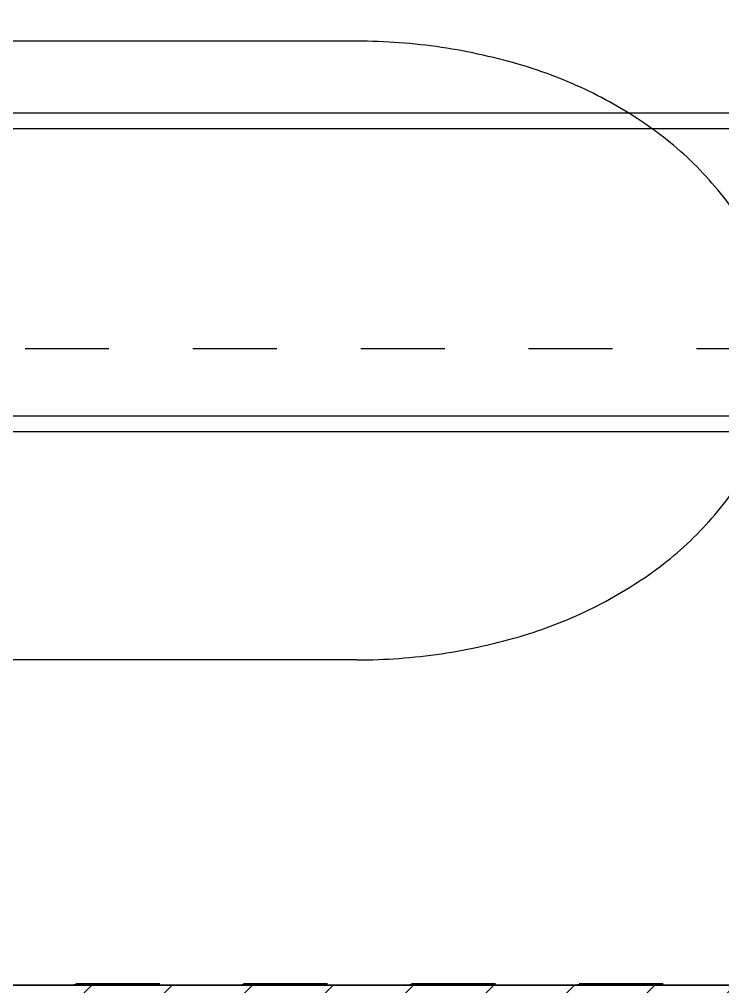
# Model space of a CAD drawing. Header units: centimetres. Extents: x 2648 to 12729, y 1890 to 6224.
# Drawn here: x 9919.7 to 9964.1, y 4300.3 to 4361.2 of the extents above; entities that cross this region are included whole.
import ezdxf

# ---------------------------------------------------------------- set-up
doc = ezdxf.new("R2010")
doc.units = ezdxf.units.CM
doc.linetypes.add('Style de ligne -1', pattern=[0.41664, 0.20828, -0.20836])
doc.linetypes.add('VW-01', pattern=[0.41656, 0.20828, -0.20828])
for name, color, linetype in [('B aménagement intérieur', 252, 'Continuous'), ('B Faux plafonds', 9, 'Continuous'), ('B GÈnÈral_Hatch', 252, 'Continuous'), ('B Général', 252, 'Continuous'), ('D SURFACES-shab', 252, 'Continuous')]:
    doc.layers.add(name, color=color, linetype=linetype)
doc.layers.add('prlm-CHAUFF', color=4, linetype='Continuous', lineweight=25)

# ---------------------------------------------------------------- blocks, each defined once
blk = doc.blocks.new('B 80.200_wc-2')
at = {"layer": 'B Général', "linetype": 'Continuous'}
for p, q in [((-25, -20.1), (-25, 0)), ((-24.9, 0.1), (24.9, 0.1)), ((25, -20.1), (25, 0)), ((-19.5, -44.2), (-19.5, -21.9)), ((19.5, -44.2), (19.5, -21.9))]:
    blk.add_line(p, q, dxfattribs=at)
at = {"layer": 'B Général', "linetype": 'Continuous', "flags": 128}
blk.add_lwpolyline([(-25, -20.1), (-24.9, -20.6), (-24.75, -20.9), (-24.55, -21.2), (-24.3, -21.45), (-23.9, -21.7), (-23.4, -21.85), (-23.15, -21.9), (23.25, -21.9), (23.55, -21.85), (23.9, -21.7), (24.2, -21.5), (24.45, -21.3), (24.65, -21.05), (24.8, -20.75), (24.9, -20.5), (24.95, -20.3), (25, -20.1)], dxfattribs=at)
for points in [[(-19.5, -44.199), (-19.5, -44.2, 0.036537), (-19.11, -49.53, 0.035337), (-17.941, -54.747), (-17.94, -54.75, 0.041299), (-16.221, -59.088), (-16.22, -59.09), (-16.217, -59.097, 0.041783), (-13.79, -63.08, 0.053503), (-10.774, -66.396), (-10.77, -66.4, 0.054816), (-7.122, -69.019), (-7.12, -69.02, 0.063755), (-3.68, -70.42), (-3.678, -70.421, 0.064897), (0, -70.9)], [(0, -70.9, 0.064897), (3.678, -70.421), (3.68, -70.42, 0.063726), (7.12, -69.02), (7.122, -69.019, 0.054816), (10.77, -66.4), (10.774, -66.396, 0.053503), (13.79, -63.08, 0.041783), (16.217, -59.097), (16.22, -59.09), (16.221, -59.088, 0.041299), (17.94, -54.75), (17.941, -54.747, 0.035337), (19.11, -49.53, 0.036556), (19.5, -44.2)]]:
    blk.add_lwpolyline(points, format="xyb", dxfattribs=at)
at = {"layer": 'B Général', "linetype": 'Continuous'}
for centre, start, end in [((-24.9, 0), 90, 180), ((24.9, 0), 0, 90)]:
    blk.add_arc(centre, 0.1, start, end, dxfattribs=at)
blk = doc.blocks.new('B 80.Groupe-2-1')
at = {"layer": 'B Général', "linetype": 'Style de ligne -1', "ltscale": 25.4, "flags": 128}
blk.add_lwpolyline([(-35.4, 7.6), (35.6, 7.6), (35.6, -32.4), (-35.4, -32.4)], close=True, dxfattribs=at)
at = {"layer": 'B Général', "xscale": -1, "rotation": 270}
blk.add_blockref('B 80.200_wc-2', (35.5, 7.5), dxfattribs=at)
blk = doc.blocks.new('B 80.WC-plan-PMR')
at = {"layer": 'B Général'}
blk.add_blockref('B 80.Groupe-2-1', (0, 0), dxfattribs=at)
blk = doc.blocks.new('B 80.T3 BS 107 (2D)')
at = {"layer": 'B Faux plafonds', "linetype": 'VW-01', "ltscale": 25.4, "flags": 128}
blk.add_lwpolyline([(-102.304, 328.507), (-102.306, 254.518), (-410.284, 254.51), (-410.284, 161.481), (-267.287, 161.481), (-267.287, 34.481), (-143.296, 34.481), (-143.296, 134.498), (-69.137, 134.498), (-69.243, 43.589), (-66.256, 43.589), (-66.256, 43.574), (78.302, 43.577), (78.302, 263.497), (63.302, 263.497), (63.304, 328.507)], close=True, dxfattribs=at)
at = {"layer": 'D SURFACES-shab', "lineweight": 18, "flags": 128}
blk.add_lwpolyline([(-410.284, 254.51), (-272.296, 254.51), (-272.296, 161.481), (-410.284, 161.481)], close=True, dxfattribs=at)
at = {"layer": 'B Général', "rotation": 180}
blk.add_blockref('B 80.WC-plan-PMR', (-394.784, 222.02), dxfattribs=at)

msp = doc.modelspace()

# ---------------------------------------------------------------- hatches: boundary and pattern name
at = {"layer": 'B GÈnÈral_Hatch', "linetype": 'Continuous'}
h = msp.add_hatch(dxfattribs=at)
h.set_pattern_fill('50_BETON', color=256, style=0, pattern_type=2)
h.set_pattern_definition([(45, (0, 0), (2.4253472, -2.6458333), [])])
h.paths.add_polyline_path([(9535.098, 4300.326), (9535.099, 4282.326), (10062.214, 4282.359), (10062.213, 4300.359)])

# ---------------------------------------------------------------- linework, layer by layer
at = {"layer": 'B Général', "linetype": 'Continuous', "lineweight": 18}
msp.add_line((9828.484, 4300.345), (10062.213, 4300.359), dxfattribs=at)
at = {"layer": 'B Général', "linetype": 'Continuous'}
msp.add_line((9828.484, 4300.345), (10062.213, 4300.359), dxfattribs=at)
at = {"layer": 'prlm-CHAUFF', "ltscale": 50}
for p, q in [((9912.828, 4355.348), (10285.093, 4355.348)), ((9912.828, 4354.348), (10285.507, 4354.348)), ((9912.928, 4336.248), (10305.917, 4336.248)), ((9912.928, 4335.248), (10306.331, 4335.248))]:
    msp.add_line(p, q, dxfattribs=at)

# ---------------------------------------------------------------- block references
at = {"layer": 'B aménagement intérieur', "xscale": -1, "rotation": 180}
msp.add_blockref('B 80.T3 BS 107 (2D)', (10327.092, 4554.878), dxfattribs=at)

doc.saveas('drawing.dxf')
